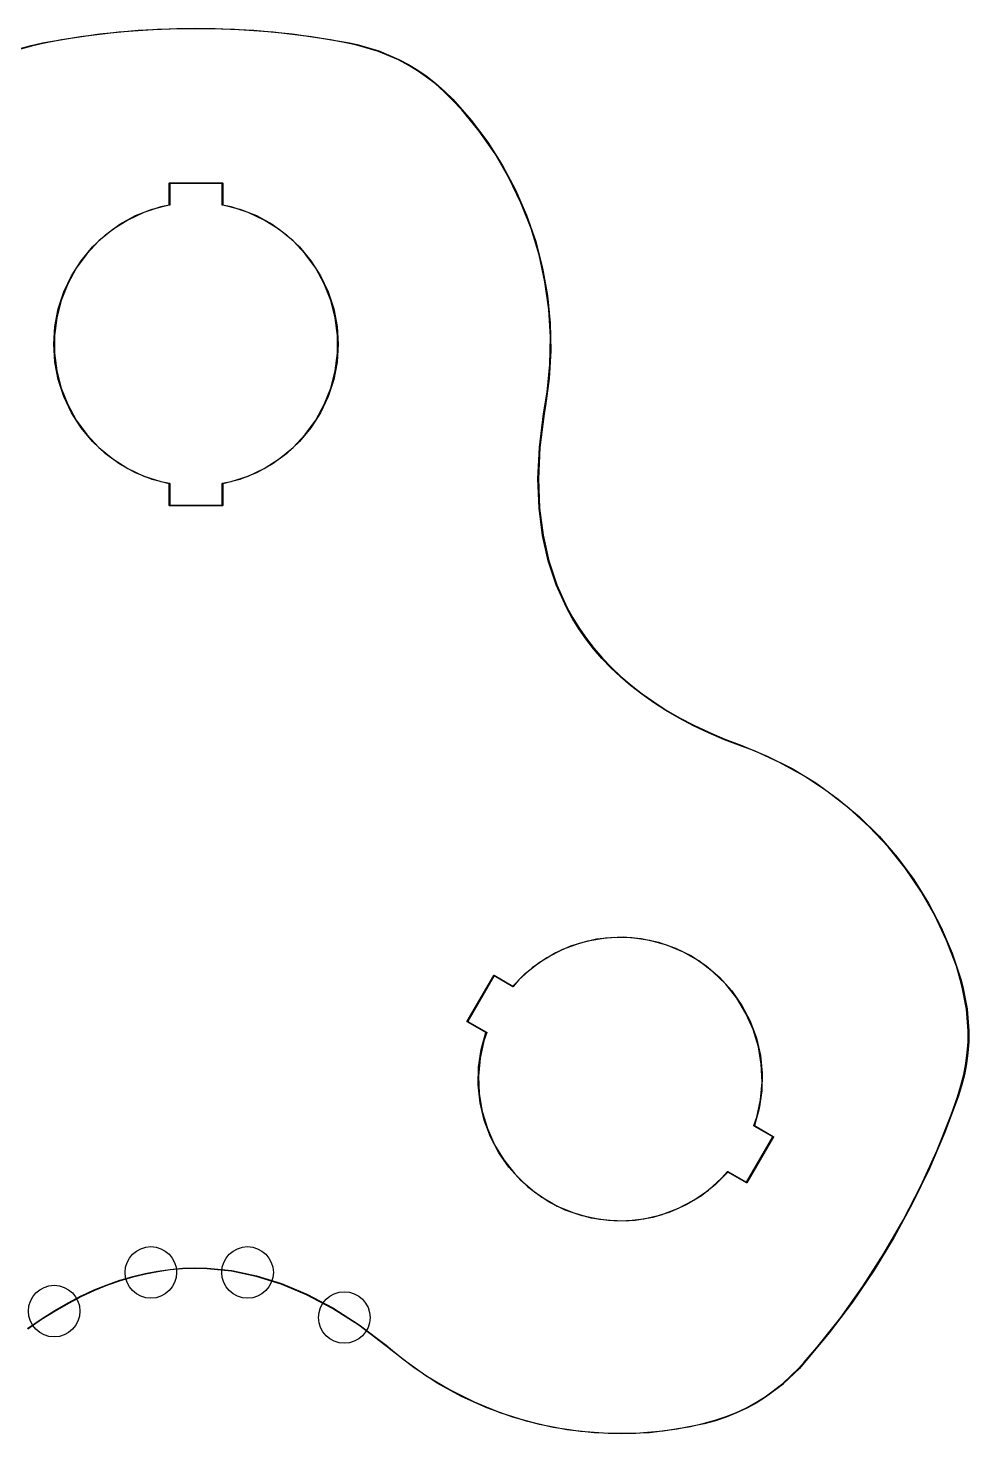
# Model space of a CAD drawing. Extents: x 128 to 152, y -99.3 to -77.5.
# Drawn here: x 137.4 to 151.99, y -99.3 to -77.5 of the extents above; entities that cross this region are included whole.
import ezdxf

# ---------------------------------------------------------------- set-up
doc = ezdxf.new("R2010")
doc.units = 0
doc.layers.add('BLACK', color=7, linetype='CONTINUOUS')

msp = doc.modelspace()

# ---------------------------------------------------------------- linework, layer by layer
at = {"layer": 'BLACK', "linetype": 'CONTINUOUS'}
for p, q in [((137.619748, -77.723634), (138.210022, -77.623784)), ((138.507546, -77.590844), (137.915356, -77.676493)), ((138.210022, -77.623784), (138.804397, -77.552298)), ((139.103157, -77.533635), (138.507546, -77.590844)), ((138.804397, -77.552298), (139.401513, -77.509341)), ((139.700824, -77.504998), (139.103157, -77.533635)), ((139.401513, -77.509341), (140, -77.495011)), ((140.299176, -77.504998), (139.700824, -77.504998)), ((140, -77.495011), (140.598487, -77.509341)), ((140.896843, -77.533635), (140.299176, -77.504998)), ((140.598487, -77.509341), (141.195603, -77.552298)), ((141.492454, -77.590844), (140.896843, -77.533635)), ((141.195603, -77.552298), (141.789978, -77.623784)), ((142.084644, -77.676493), (141.492454, -77.590844)), ((141.789978, -77.623784), (142.380252, -77.723634)), ((137.272471, -77.811356), (137.443389, -77.762938)), ((137.445989, -77.772595), (137.275334, -77.820939)), ((137.443389, -77.762938), (137.443533, -77.762926)), ((137.443533, -77.762926), (137.443664, -77.762869)), ((137.443664, -77.762869), (137.619612, -77.723662)), ((137.621652, -77.733452), (137.445989, -77.772595)), ((137.619612, -77.723662), (137.619699, -77.72366)), ((137.619699, -77.72366), (137.619748, -77.723633)), ((137.619748, -77.723633), (137.619748, -77.723634)), ((137.915356, -77.676493), (137.621652, -77.733452)), ((142.378348, -77.733452), (142.084644, -77.676493)), ((142.497496, -77.758871), (142.378348, -77.733451)), ((142.378348, -77.733451), (142.378348, -77.733452)), ((142.380252, -77.723634), (142.380252, -77.723633)), ((142.380252, -77.723633), (142.380284, -77.723651)), ((142.380284, -77.723651), (142.380343, -77.723652)), ((142.380343, -77.723652), (142.499768, -77.749131)), ((142.831223, -77.856704), (142.497496, -77.758871)), ((142.499768, -77.749131), (142.499942, -77.749206)), ((142.499942, -77.749206), (142.500131, -77.749223)), ((142.500131, -77.749223), (142.834319, -77.847191)), ((143.143764, -77.989142), (142.831223, -77.856704)), ((142.834319, -77.847191), (142.834576, -77.847325)), ((142.834576, -77.847325), (142.834863, -77.847385)), ((142.834863, -77.847385), (143.147864, -77.980018)), ((143.292888, -78.068544), (143.143764, -77.989142)), ((143.147864, -77.980018), (143.14805, -77.980144)), ((143.14805, -77.980144), (143.148263, -77.980209)), ((143.148263, -77.980209), (143.297729, -78.059793)), ((143.437313, -78.156788), (143.292888, -78.068544)), ((143.297729, -78.059793), (143.297843, -78.059886)), ((143.297843, -78.059886), (143.297986, -78.059939)), ((143.297986, -78.059939), (143.442643, -78.148325)), ((143.57802, -78.254624), (143.437313, -78.156788)), ((143.442643, -78.148325), (143.442754, -78.148428)), ((143.442754, -78.148428), (143.44289, -78.148487)), ((143.44289, -78.148487), (143.583848, -78.246497)), ((143.713859, -78.361397), (143.57802, -78.254624)), ((143.583848, -78.246497), (143.58395, -78.246603)), ((143.58395, -78.246603), (143.584084, -78.246671)), ((143.584084, -78.246671), (143.720155, -78.353626)), ((143.846718, -78.478875), (143.713859, -78.361397)), ((143.720155, -78.353626), (143.72025, -78.353737)), ((143.72025, -78.353737), (143.720377, -78.353811)), ((143.720377, -78.353811), (143.853456, -78.471485)), ((143.974606, -78.605603), (143.846718, -78.478875)), ((143.853456, -78.471485), (143.853543, -78.471599)), ((143.853543, -78.471599), (143.853663, -78.471679)), ((143.853663, -78.471679), (143.98171, -78.598564)), ((144.122789, -78.760745), (143.974606, -78.605603)), ((143.98171, -78.598564), (143.981758, -78.598635)), ((143.981758, -78.598635), (143.981807, -78.598662)), ((143.981807, -78.598662), (143.981806, -78.598663)), ((143.981806, -78.598663), (144.266121, -78.920753)), ((144.394034, -79.093336), (144.122789, -78.760745)), ((144.266121, -78.920753), (144.524452, -79.264034)), ((144.638517, -79.446067), (144.394034, -79.093336)), ((144.524452, -79.264034), (144.755226, -79.626416)), ((144.854749, -79.816789), (144.638517, -79.446067)), ((144.755226, -79.626416), (144.957038, -80.00569)), ((145.041412, -80.203245), (144.854749, -79.816789)), ((139.583355, -79.9), (139.583736, -79.898087)), ((139.583355, -80.234985), (139.583355, -79.9)), ((139.583736, -79.898087), (139.586442, -79.895381)), ((139.586442, -79.895381), (139.588355, -79.895)), ((139.588355, -79.895), (140.411645, -79.89501)), ((140.406645, -79.905009), (139.593355, -79.905)), ((139.593355, -79.905), (139.593355, -80.238855)), ((140.406645, -80.238865), (140.406645, -79.905009)), ((140.411645, -79.89501), (140.413558, -79.895391)), ((140.413558, -79.895391), (140.416264, -79.898097)), ((140.416264, -79.898097), (140.416645, -79.90001)), ((140.416645, -79.90001), (140.416645, -80.234995)), ((144.957038, -80.00569), (145.128658, -80.399548)), ((139.319141, -80.30275), (139.583355, -80.234985)), ((139.589291, -80.243767), (139.453605, -80.269613)), ((139.589824, -80.243474), (139.589291, -80.243767)), ((139.590268, -80.243474), (139.589824, -80.243474)), ((139.590809, -80.242932), (139.590268, -80.243474)), ((139.591999, -80.242279), (139.590809, -80.242932)), ((139.592475, -80.241266), (139.591999, -80.242279)), ((139.592974, -80.240768), (139.592475, -80.241266)), ((139.593167, -80.239796), (139.592974, -80.240768)), ((139.593315, -80.239483), (139.593167, -80.239796)), ((139.593355, -80.238855), (139.593273, -80.239264)), ((139.593273, -80.239264), (139.593315, -80.239483)), ((140.406726, -80.239274), (140.406645, -80.238865)), ((140.406685, -80.239493), (140.406726, -80.239274)), ((140.406832, -80.239806), (140.406685, -80.239493)), ((140.407026, -80.240778), (140.406832, -80.239806)), ((140.407524, -80.241276), (140.407026, -80.240778)), ((140.408001, -80.242289), (140.407524, -80.241276)), ((140.40919, -80.242942), (140.408001, -80.242289)), ((140.409732, -80.243484), (140.40919, -80.242942)), ((140.410176, -80.243484), (140.409732, -80.243484)), ((140.410709, -80.243777), (140.410176, -80.243484)), ((140.546395, -80.269623), (140.410709, -80.243777)), ((140.416645, -80.234995), (140.680858, -80.302761)), ((145.197369, -80.60308), (145.041412, -80.203245)), ((138.940869, -80.472479), (138.707594, -80.620454)), ((138.818874, -80.538021), (139.061605, -80.404645)), ((139.190854, -80.354913), (138.940869, -80.472479)), ((139.061605, -80.404645), (139.319141, -80.30275)), ((139.453605, -80.269613), (139.190854, -80.354913)), ((140.809145, -80.354924), (140.546395, -80.269623)), ((140.680858, -80.302761), (140.938394, -80.404656)), ((141.059129, -80.472489), (140.809145, -80.354924)), ((140.938394, -80.404656), (141.181124, -80.538031)), ((141.292404, -80.620465), (141.059129, -80.472489)), ((145.128658, -80.399548), (145.269042, -80.805589)), ((138.707594, -80.620454), (138.494709, -80.796506)), ((138.594777, -80.700773), (138.818874, -80.538021)), ((141.181124, -80.538031), (141.40522, -80.700783)), ((141.505288, -80.796517), (141.292404, -80.620465)), ((145.321671, -81.01386), (145.197369, -80.60308)), ((138.216279, -81.103711), (138.39285, -80.890333)), ((138.494709, -80.796506), (138.305572, -80.997855)), ((138.39285, -80.890333), (138.594777, -80.700773)), ((141.40522, -80.700783), (141.607146, -80.890344)), ((141.694424, -80.997866), (141.505288, -80.796517)), ((141.607146, -80.890344), (141.783716, -81.103722)), ((145.269042, -80.805589), (145.377333, -81.221341)), ((138.06785, -81.33754), (138.216279, -81.103711)), ((138.305572, -80.997855), (138.143168, -81.221326)), ((141.856827, -81.221337), (141.694424, -80.997866)), ((141.783716, -81.103722), (141.932145, -81.337551)), ((145.41356, -81.433083), (145.321671, -81.01386)), ((137.949904, -81.588132), (138.06785, -81.33754)), ((138.143168, -81.221326), (138.01006, -81.463393)), ((141.989935, -81.463404), (141.856827, -81.221337)), ((141.932145, -81.337551), (142.05009, -81.588143)), ((145.377333, -81.221341), (145.452873, -81.644273)), ((138.01006, -81.463393), (137.908346, -81.720236)), ((142.091647, -81.720247), (141.989935, -81.463404)), ((145.472477, -81.858194), (145.41356, -81.433083)), ((137.908346, -81.720236), (137.839632, -81.987804)), ((137.864302, -81.851532), (137.949904, -81.588132)), ((142.05009, -81.588143), (142.135691, -81.851543)), ((142.16036, -81.987814), (142.091647, -81.720247)), ((145.452873, -81.644273), (145.495201, -82.071807)), ((137.839632, -81.987804), (137.805002, -82.261875)), ((137.812394, -82.123586), (137.864302, -81.851532)), ((142.135691, -81.851543), (142.187597, -82.123596)), ((142.194989, -82.261885), (142.16036, -81.987814)), ((145.498064, -82.286606), (145.472477, -81.858194)), ((137.795, -82.399987), (137.812394, -82.123586)), ((142.187597, -82.123596), (142.204986, -82.399959)), ((145.495201, -82.071807), (145.50406, -82.50134)), ((137.795, -82.39999), (137.795, -82.399987)), ((137.795, -82.4), (137.795001, -82.39999)), ((137.795001, -82.39999), (137.795, -82.39999)), ((137.795013, -82.40004), (137.795, -82.4)), ((137.812403, -82.676404), (137.795013, -82.40004)), ((137.805002, -82.261875), (137.805, -82.39999)), ((137.805, -82.39999), (137.80501, -82.39999)), ((137.80501, -82.39999), (137.805011, -82.538115)), ((142.204999, -82.400012), (142.187606, -82.676414)), ((142.19499, -82.40001), (142.194989, -82.261885)), ((142.195, -82.40001), (142.19499, -82.40001)), ((142.194998, -82.538125), (142.195, -82.40001)), ((142.204986, -82.399959), (142.205, -82.4)), ((142.205, -82.4), (142.204999, -82.40001)), ((142.204999, -82.40001), (142.205, -82.40001)), ((142.205, -82.40001), (142.204999, -82.400012)), ((145.490163, -82.715708), (145.498064, -82.286606)), ((137.805011, -82.538115), (137.83964, -82.812186)), ((142.160368, -82.812196), (142.194998, -82.538125)), ((145.50406, -82.50134), (145.479396, -82.930255)), ((137.864309, -82.948457), (137.812403, -82.676404)), ((137.83964, -82.812186), (137.908353, -83.079753)), ((142.091654, -83.079764), (142.160368, -82.812196)), ((142.187606, -82.676414), (142.135698, -82.948468)), ((145.448824, -83.142887), (145.490163, -82.715708)), ((137.94991, -83.211857), (137.864309, -82.948457)), ((137.908353, -83.079753), (138.010065, -83.336596)), ((141.98994, -83.336607), (142.091654, -83.079764)), ((142.135698, -82.948468), (142.050096, -83.211868)), ((145.479396, -82.930255), (145.421372, -83.355839)), ((138.067855, -83.462449), (137.94991, -83.211857)), ((142.050096, -83.211868), (141.93215, -83.46246)), ((145.41151, -83.354205), (145.448824, -83.142887)), ((138.010065, -83.336596), (138.143173, -83.578663)), ((138.216284, -83.696278), (138.067855, -83.462449)), ((141.93215, -83.46246), (141.783721, -83.696289)), ((141.856832, -83.578674), (141.98994, -83.336607)), ((145.326072, -84.001791), (145.390571, -83.478789)), ((145.400479, -83.480135), (145.33602, -84.002815)), ((145.390571, -83.478789), (145.390605, -83.478684)), ((145.390602, -83.478572), (145.411512, -83.354246)), ((145.390605, -83.478684), (145.390602, -83.478572)), ((145.421374, -83.355904), (145.400479, -83.480135)), ((145.411519, -83.354207), (145.41151, -83.354205)), ((145.411512, -83.354246), (145.411521, -83.354222)), ((145.411521, -83.354222), (145.411519, -83.354207)), ((145.421372, -83.355839), (145.421374, -83.355904)), ((138.143173, -83.578663), (138.305576, -83.802134)), ((138.392854, -83.909656), (138.216284, -83.696278)), ((141.783721, -83.696289), (141.60715, -83.909667)), ((141.694428, -83.802145), (141.856832, -83.578674)), ((138.305576, -83.802134), (138.494712, -84.003483)), ((138.59478, -84.099217), (138.392854, -83.909656)), ((141.60715, -83.909667), (141.405223, -84.099227)), ((141.505291, -84.003494), (141.694428, -83.802145)), ((138.494712, -84.003483), (138.707596, -84.179535)), ((138.818876, -84.261969), (138.59478, -84.099217)), ((138.707596, -84.179535), (138.940871, -84.327511)), ((141.059131, -84.327521), (141.292406, -84.179546)), ((141.405223, -84.099227), (141.181126, -84.261979)), ((141.292406, -84.179546), (141.505291, -84.003494)), ((145.303798, -84.488501), (145.326039, -84.002175)), ((145.33602, -84.002815), (145.313797, -84.488757)), ((145.326039, -84.002175), (145.326086, -84.001983)), ((145.326086, -84.001983), (145.326072, -84.001791)), ((139.061606, -84.395344), (138.818876, -84.261969)), ((138.940871, -84.327511), (139.190855, -84.445076)), ((139.319142, -84.497239), (139.061606, -84.395344)), ((140.938395, -84.395355), (140.680859, -84.49725)), ((140.809146, -84.445087), (141.059131, -84.327521)), ((141.181126, -84.261979), (140.938395, -84.395355)), ((139.190855, -84.445076), (139.453605, -84.530377)), ((139.583355, -84.565004), (139.319142, -84.497239)), ((139.453605, -84.530377), (139.589291, -84.556223)), ((139.583355, -84.89999), (139.583355, -84.565004)), ((139.589291, -84.556223), (139.589824, -84.556516)), ((139.589824, -84.556516), (139.590268, -84.556516)), ((139.590268, -84.556516), (139.590809, -84.557057)), ((139.590809, -84.557057), (139.591999, -84.557711)), ((139.591999, -84.557711), (139.592475, -84.558723)), ((139.592475, -84.558723), (139.592974, -84.559222)), ((139.592974, -84.559222), (139.593167, -84.560193)), ((139.593167, -84.560193), (139.593315, -84.560507)), ((139.593315, -84.560507), (139.593273, -84.560725)), ((139.593273, -84.560725), (139.593355, -84.561135)), ((139.593355, -84.561135), (139.593355, -84.89499)), ((140.406645, -84.561145), (140.406726, -84.560735)), ((140.406645, -84.894999), (140.406645, -84.561145)), ((140.406685, -84.560517), (140.406832, -84.560203)), ((140.406726, -84.560735), (140.406685, -84.560517)), ((140.406832, -84.560203), (140.407026, -84.559232)), ((140.407026, -84.559232), (140.407524, -84.558733)), ((140.407524, -84.558733), (140.408001, -84.557721)), ((140.408001, -84.557721), (140.40919, -84.557067)), ((140.40919, -84.557067), (140.409732, -84.556526)), ((140.409732, -84.556526), (140.410176, -84.556526)), ((140.410176, -84.556526), (140.410709, -84.556233)), ((140.410709, -84.556233), (140.546395, -84.530387)), ((140.680859, -84.49725), (140.416645, -84.565014)), ((140.416645, -84.565014), (140.416645, -84.9)), ((140.546395, -84.530387), (140.809146, -84.445087)), ((145.303797, -84.488917), (145.303829, -84.488711)), ((145.32082, -84.941918), (145.303797, -84.488917)), ((145.303829, -84.488711), (145.303798, -84.488501)), ((145.313797, -84.488757), (145.330803, -84.94131)), ((139.583736, -84.901903), (139.583355, -84.89999)), ((139.586442, -84.904609), (139.583736, -84.901903)), ((139.588355, -84.90499), (139.586442, -84.904609)), ((140.411645, -84.905), (139.588355, -84.90499)), ((139.593355, -84.89499), (140.406645, -84.894999)), ((140.413558, -84.904619), (140.411645, -84.905)), ((140.416264, -84.901913), (140.413558, -84.904619)), ((140.416645, -84.9), (140.416264, -84.901913)), ((145.320871, -84.942135), (145.32082, -84.941918)), ((145.320856, -84.942363), (145.320871, -84.942135)), ((145.374786, -85.365226), (145.320856, -84.942363)), ((145.330803, -84.94131), (145.384675, -85.363725)), ((145.374861, -85.365452), (145.374786, -85.365226)), ((145.374868, -85.365693), (145.374861, -85.365452)), ((145.464039, -85.761403), (145.374868, -85.365693)), ((145.384675, -85.363725), (145.473739, -85.758959)), ((145.46414, -85.761631), (145.464039, -85.761403)), ((145.464172, -85.761882), (145.46414, -85.761631)), ((145.587647, -86.133171), (145.464172, -85.761882)), ((145.473739, -85.758959), (145.597056, -86.129773)), ((145.587775, -86.133396), (145.587647, -86.133171)), ((145.587834, -86.133649), (145.587775, -86.133396)), ((145.745441, -86.482941), (145.587834, -86.133649)), ((145.597056, -86.129773), (145.754476, -86.478652)), ((145.745557, -86.483104), (145.745441, -86.482941)), ((145.745617, -86.483292), (145.745557, -86.483104)), ((145.83745, -86.650473), (145.745617, -86.483292)), ((145.754476, -86.478652), (145.846155, -86.645549)), ((145.837534, -86.650573), (145.83745, -86.650473)), ((145.837582, -86.6507), (145.837534, -86.650573)), ((145.93809, -86.812872), (145.837582, -86.6507)), ((145.846155, -86.645549), (145.946522, -86.807495)), ((145.938181, -86.812969), (145.93809, -86.812872)), ((145.938234, -86.813091), (145.938181, -86.812969)), ((146.04807, -86.971147), (145.938234, -86.813091)), ((145.946522, -86.807495), (146.056199, -86.96532)), ((146.048164, -86.971238), (146.04807, -86.971147)), ((146.048224, -86.971357), (146.048164, -86.971238)), ((146.166836, -87.124345), (146.048224, -86.971357)), ((146.056199, -86.96532), (146.174655, -87.118109)), ((146.166934, -87.12443), (146.166836, -87.124345)), ((146.167, -87.124546), (146.166934, -87.12443)), ((146.295846, -87.274078), (146.167, -87.124546)), ((146.174655, -87.118109), (146.303343, -87.26746)), ((146.295947, -87.274157), (146.295846, -87.274078)), ((146.296018, -87.274268), (146.295947, -87.274157)), ((146.433834, -87.418622), (146.296018, -87.274268)), ((146.303343, -87.26746), (146.440973, -87.411619)), ((146.433937, -87.418694), (146.433834, -87.418622)), ((146.434012, -87.4188), (146.433937, -87.418694)), ((146.583223, -87.560162), (146.434012, -87.4188)), ((146.440973, -87.411619), (146.590023, -87.552828)), ((146.58333, -87.560229), (146.583223, -87.560162)), ((146.583406, -87.560326), (146.58333, -87.560229)), ((146.741877, -87.696341), (146.583406, -87.560326)), ((146.590023, -87.552828), (146.748299, -87.688675)), ((146.741981, -87.696399), (146.741877, -87.696341)), ((146.742062, -87.696493), (146.741981, -87.696399)), ((146.913308, -87.829771), (146.742062, -87.696493)), ((146.748299, -87.688675), (146.919353, -87.821803)), ((146.913413, -87.829823), (146.913308, -87.829771)), ((146.913495, -87.82991), (146.913413, -87.829823)), ((147.094382, -87.957621), (146.913495, -87.82991)), ((146.919353, -87.821803), (147.100049, -87.94938)), ((147.094487, -87.957668), (147.094382, -87.957621)), ((147.09457, -87.957747), (147.094487, -87.957668)), ((147.289807, -88.082766), (147.09457, -87.957747)), ((147.100049, -87.94938), (147.295115, -88.07429)), ((147.289912, -88.082807), (147.289807, -88.082766)), ((147.289994, -88.082879), (147.289912, -88.082807)), ((147.495344, -88.20206), (147.289994, -88.082879)), ((147.295115, -88.07429), (147.500284, -88.193365)), ((147.495445, -88.202094), (147.495344, -88.20206)), ((147.495529, -88.202162), (147.495445, -88.202094)), ((147.716973, -88.318498), (147.495529, -88.202162)), ((147.500284, -88.193365), (147.721522, -88.309593)), ((147.71707, -88.318526), (147.716973, -88.318498)), ((147.717154, -88.318589), (147.71707, -88.318526)), ((147.949266, -88.428766), (147.717154, -88.318589)), ((147.721522, -88.309593), (147.953462, -88.419688)), ((147.949361, -88.428789), (147.949266, -88.428766)), ((147.949443, -88.428846), (147.949361, -88.428789)), ((148.199538, -88.535835), (147.949443, -88.428846)), ((147.953462, -88.419688), (148.20339, -88.526606)), ((148.199629, -88.535854), (148.199538, -88.535835)), ((148.19971, -88.535905), (148.199629, -88.535854)), ((148.461111, -88.636368), (148.19971, -88.535905)), ((148.20339, -88.526606), (148.464698, -88.627034)), ((148.461166, -88.636377), (148.461111, -88.636368)), ((148.461194, -88.636399), (148.461166, -88.636377)), ((148.461194, -88.6364), (148.461194, -88.636399)), ((148.662858, -88.709745), (148.461194, -88.6364)), ((148.464698, -88.627034), (148.464712, -88.627043)), ((148.464712, -88.627043), (148.862288, -88.789585)), ((149.053475, -88.887534), (148.662858, -88.709745)), ((148.862288, -88.789585), (149.246072, -88.982683)), ((149.429039, -89.095244), (149.053475, -88.887534)), ((149.246072, -88.982683), (149.613629, -89.205123)), ((149.78726, -89.331609), (149.429039, -89.095244)), ((149.613629, -89.205123), (149.96272, -89.455548)), ((150.125959, -89.595189), (149.78726, -89.331609)), ((149.96272, -89.455548), (150.291218, -89.732434)), ((150.443071, -89.884379), (150.125959, -89.595189)), ((150.291218, -89.732434), (150.597124, -90.034094)), ((150.736665, -90.197419), (150.443071, -89.884379)), ((150.597124, -90.034094), (150.878574, -90.35869)), ((151.004954, -90.5324), (150.736665, -90.197419)), ((150.878574, -90.35869), (151.133854, -90.704247)), ((151.246302, -90.887283), (151.004954, -90.5324)), ((151.133854, -90.704247), (151.361409, -91.068659)), ((151.45924, -91.259907), (151.246302, -90.887283)), ((151.361409, -91.068659), (151.559852, -91.449707)), ((151.642472, -91.648002), (151.45924, -91.259907)), ((146.35105, -91.607129), (146.627767, -91.595501)), ((146.627767, -91.595501), (146.903758, -91.618654)), ((151.559852, -91.449707), (151.727976, -91.84507)), ((145.686881, -91.790991), (145.442092, -91.919025)), ((145.559851, -91.846145), (145.812846, -91.733448)), ((145.945788, -91.694652), (145.686881, -91.790991)), ((145.812846, -91.733448), (146.077974, -91.653354)), ((146.21473, -91.631531), (145.945788, -91.694652)), ((146.077974, -91.653354), (146.35105, -91.607129)), ((146.489463, -91.602621), (146.21473, -91.631531)), ((146.765653, -91.60838), (146.489463, -91.602621)), ((147.038943, -91.648717), (146.765653, -91.60838)), ((146.903758, -91.618654), (147.17467, -91.676222)), ((147.30502, -91.722994), (147.038943, -91.648717)), ((147.17467, -91.676222), (147.436229, -91.767297)), ((147.559686, -91.830041), (147.30502, -91.722994)), ((147.436229, -91.767297), (147.684259, -91.890419)), ((151.794881, -92.049203), (151.642472, -91.648002)), ((145.105968, -92.161755), (145.322979, -91.989669)), ((145.442092, -91.919025), (145.215286, -92.076736)), ((145.322979, -91.989669), (145.559851, -91.846145)), ((147.679306, -91.899103), (147.559686, -91.830041)), ((147.679311, -91.899095), (147.679306, -91.899103)), ((147.679313, -91.899095), (147.679311, -91.899095)), ((147.79892, -91.968153), (147.679313, -91.899095)), ((147.684259, -91.890419), (147.684302, -91.890429)), ((147.684302, -91.890429), (147.914985, -92.0437)), ((148.018956, -92.13518), (147.79892, -91.968153)), ((151.727976, -91.84507), (151.864756, -92.252339)), ((144.206586, -92.90401), (144.61824, -92.191026)), ((144.6244, -92.200355), (144.217746, -92.904679)), ((144.61824, -92.191026), (144.619526, -92.18956)), ((144.619526, -92.18956), (144.619586, -92.189544)), ((144.619586, -92.189544), (144.623223, -92.188569)), ((144.623223, -92.188569), (144.62507, -92.189196)), ((144.913526, -92.367283), (144.6244, -92.200355)), ((144.62507, -92.189196), (144.915176, -92.356689)), ((144.915176, -92.356689), (145.105968, -92.161755)), ((145.215286, -92.076736), (145.010038, -92.261636)), ((147.914985, -92.0437), (148.124635, -92.22468)), ((148.216318, -92.328472), (148.018956, -92.13518)), ((148.124635, -92.22468), (148.309944, -92.430514)), ((151.85516, -92.255151), (151.794881, -92.049203)), ((151.855161, -92.25515), (151.85516, -92.255151)), ((151.887221, -92.372687), (151.855161, -92.25515)), ((151.864756, -92.252339), (151.864759, -92.252338)), ((151.864759, -92.252338), (151.864757, -92.252373)), ((151.864757, -92.252373), (151.864785, -92.252428)), ((151.864785, -92.252428), (151.896919, -92.370236)), ((144.91392, -92.367417), (144.913526, -92.367283)), ((144.91409, -92.367563), (144.91392, -92.367417)), ((144.914436, -92.367592), (144.91409, -92.367563)), ((144.915373, -92.36791), (144.914436, -92.367592)), ((144.916053, -92.367727), (144.915373, -92.36791)), ((144.917169, -92.367821), (144.916053, -92.367727)), ((144.918329, -92.367117), (144.917169, -92.367821)), ((144.91907, -92.366919), (144.918329, -92.367117)), ((144.919292, -92.366534), (144.91907, -92.366919)), ((144.919812, -92.366219), (144.919292, -92.366534)), ((144.919813, -92.36622), (144.919812, -92.366219)), ((145.010038, -92.261636), (144.919813, -92.36622)), ((148.387892, -92.54498), (148.216318, -92.328472)), ((148.309944, -92.430514), (148.467988, -92.657955)), ((151.953356, -92.714114), (151.887221, -92.372687)), ((151.896919, -92.370236), (151.896932, -92.370425)), ((151.896932, -92.370425), (151.897004, -92.370601)), ((151.897004, -92.370601), (151.96323, -92.712497)), ((148.530972, -92.781289), (148.387892, -92.54498)), ((148.467988, -92.657955), (148.596273, -92.903413)), ((144.205959, -92.905857), (144.206586, -92.90401)), ((144.20695, -92.909554), (144.205959, -92.905857)), ((144.208416, -92.91084), (144.20695, -92.909554)), ((144.217746, -92.904679), (144.506872, -93.071608)), ((148.6433, -93.03367), (148.530972, -92.781289)), ((148.596273, -92.903413), (148.692777, -93.163016)), ((151.979023, -93.052574), (151.953356, -92.714114)), ((151.96323, -92.712497), (151.963228, -92.712789)), ((151.963228, -92.712789), (151.963307, -92.71307)), ((151.963307, -92.71307), (151.989012, -93.05204)), ((144.498504, -93.078323), (144.208416, -92.91084)), ((144.425085, -93.341027), (144.498504, -93.078323)), ((144.509076, -93.077578), (144.463618, -93.208009)), ((144.506872, -93.071608), (144.507184, -93.071882)), ((144.507184, -93.071882), (144.507396, -93.071956)), ((144.507396, -93.071956), (144.507594, -93.072241)), ((144.507594, -93.072241), (144.508338, -93.072894)), ((144.508338, -93.072894), (144.50852, -93.073574)), ((144.50852, -93.073574), (144.509159, -93.074494)), ((144.509093, -93.077584), (144.509076, -93.077578)), ((144.509105, -93.076975), (144.509093, -93.077584)), ((144.509328, -93.076591), (144.509105, -93.076975)), ((144.509159, -93.074494), (144.50913, -93.075851)), ((144.50913, -93.075851), (144.509328, -93.076591)), ((148.723104, -93.298141), (148.6433, -93.03367)), ((151.976863, -93.221532), (151.979023, -93.052574)), ((151.989026, -93.052482), (151.986862, -93.221801)), ((151.989012, -93.05204), (151.988984, -93.052261)), ((151.988984, -93.052261), (151.989026, -93.052482)), ((144.384562, -93.615009), (144.425085, -93.341027)), ((144.463618, -93.208009), (144.406116, -93.478209)), ((148.692777, -93.163016), (148.755976, -93.432669)), ((148.769124, -93.57053), (148.723104, -93.298141)), ((151.964693, -93.390313), (151.976863, -93.221532)), ((151.986849, -93.222097), (151.974657, -93.39118)), ((151.986862, -93.221801), (151.98683, -93.221949)), ((151.98683, -93.221949), (151.986849, -93.222097)), ((144.406116, -93.478209), (144.38294, -93.753486)), ((148.755976, -93.432669), (148.784873, -93.708118)), ((151.909719, -93.729905), (151.942291, -93.560235)), ((151.95214, -93.561973), (151.91951, -93.731944)), ((151.942291, -93.560235), (151.964693, -93.390313)), ((151.952187, -93.561685), (151.952139, -93.561826)), ((151.952139, -93.561826), (151.95214, -93.561973)), ((151.974627, -93.391473), (151.952187, -93.561685)), ((151.974657, -93.39118), (151.974617, -93.391324)), ((151.974617, -93.391324), (151.974627, -93.391473)), ((144.378704, -93.891909), (144.384562, -93.615009)), ((144.38294, -93.753486), (144.394455, -94.029498)), ((148.780636, -93.846539), (148.769124, -93.57053)), ((148.784873, -93.708118), (148.779012, -93.985016)), ((151.866256, -93.901877), (151.909719, -93.729905)), ((151.919448, -93.732226), (151.875921, -93.904454)), ((151.919455, -93.732078), (151.919448, -93.732226)), ((151.91951, -93.731944), (151.919455, -93.732078)), ((144.407605, -94.167359), (144.378704, -93.891909)), ((148.779012, -93.985016), (148.738486, -94.258995)), ((148.757456, -94.121814), (148.780636, -93.846539)), ((151.812308, -94.07363), (151.866256, -93.901877)), ((151.875843, -93.904728), (151.821823, -94.076708)), ((151.875858, -93.904585), (151.875843, -93.904728)), ((151.875921, -93.904454), (151.875858, -93.904585)), ((144.394455, -94.029498), (144.440479, -94.301888)), ((144.470807, -94.437014), (144.407605, -94.167359)), ((148.699951, -94.392012), (148.757456, -94.121814)), ((151.82178, -94.07684), (151.613116, -94.637957)), ((151.714802, -94.356414), (151.812308, -94.07363)), ((151.821823, -94.076708), (151.82178, -94.076784)), ((151.82178, -94.076784), (151.82178, -94.07684)), ((144.440479, -94.301888), (144.520286, -94.56636)), ((144.567314, -94.696618), (144.470807, -94.437014)), ((148.654492, -94.522441), (148.699951, -94.392012)), ((148.738486, -94.258995), (148.665064, -94.521688)), ((151.49288, -94.912091), (151.714802, -94.356414)), ((144.520286, -94.56636), (144.632617, -94.818742)), ((148.654273, -94.52344), (148.654496, -94.523053)), ((148.654471, -94.524182), (148.654273, -94.52344)), ((148.654443, -94.525537), (148.654471, -94.524182)), ((148.655081, -94.526456), (148.654443, -94.525537)), ((148.654509, -94.522447), (148.654492, -94.522441)), ((148.654496, -94.523053), (148.654509, -94.522447)), ((148.655264, -94.527137), (148.655081, -94.526456)), ((148.656007, -94.527789), (148.655264, -94.527137)), ((148.656206, -94.528075), (148.656007, -94.527789)), ((148.656417, -94.528148), (148.656206, -94.528075)), ((148.65673, -94.528423), (148.656417, -94.528148)), ((148.945857, -94.69535), (148.65673, -94.528423)), ((148.665064, -94.521688), (148.955188, -94.68919)), ((151.613116, -94.637957), (151.377836, -95.188444)), ((144.695603, -94.942077), (144.567314, -94.696618)), ((144.632617, -94.818742), (144.7757, -95.055051)), ((148.539203, -95.399675), (148.945857, -94.69535)), ((148.957018, -94.69602), (148.545364, -95.409005)), ((148.955188, -94.68919), (148.956655, -94.690477)), ((148.956655, -94.690477), (148.956796, -94.691005)), ((148.956796, -94.691005), (148.957645, -94.694173)), ((148.957645, -94.694173), (148.957018, -94.69602)), ((144.853651, -95.169517), (144.695603, -94.942077)), ((144.7757, -95.055051), (144.947278, -95.271559)), ((151.244618, -95.456509), (151.49288, -94.912091)), ((145.038963, -95.375351), (144.853651, -95.169517)), ((144.947278, -95.271559), (145.144643, -95.464851)), ((148.248427, -95.243342), (148.057634, -95.438274)), ((148.153564, -95.338395), (148.243791, -95.233812)), ((148.243791, -95.233812), (148.24431, -95.233496)), ((148.24431, -95.233496), (148.244533, -95.233112)), ((148.244533, -95.233112), (148.245273, -95.232913)), ((148.245273, -95.232913), (148.246434, -95.23221)), ((148.246434, -95.23221), (148.247549, -95.232303)), ((148.247549, -95.232303), (148.24823, -95.232121)), ((148.24823, -95.232121), (148.249166, -95.232438)), ((148.538534, -95.410835), (148.248427, -95.243342)), ((148.249166, -95.232438), (148.249513, -95.232468)), ((148.249513, -95.232468), (148.249682, -95.232613)), ((148.249682, -95.232613), (148.250077, -95.232748)), ((148.250077, -95.232748), (148.539203, -95.399675)), ((151.377836, -95.188444), (151.11648, -95.727039)), ((145.248616, -95.556331), (145.038963, -95.375351)), ((145.144643, -95.464851), (145.364682, -95.631877)), ((147.721509, -95.681001), (147.948316, -95.523292)), ((148.057634, -95.438274), (147.840622, -95.610358)), ((147.948316, -95.523292), (148.153564, -95.338395)), ((148.540381, -95.411462), (148.538534, -95.410835)), ((148.544078, -95.410471), (148.540381, -95.411462)), ((148.545364, -95.409005), (148.544078, -95.410471)), ((150.970585, -95.988422), (151.244618, -95.456509)), ((145.47929, -95.709593), (145.248616, -95.556331)), ((145.364682, -95.631877), (145.484293, -95.700936)), ((145.479293, -95.709596), (145.47929, -95.709593)), ((145.479302, -95.709601), (145.479293, -95.709595)), ((145.479293, -95.709595), (145.479293, -95.709596)), ((145.479349, -95.709611), (145.479302, -95.709601)), ((145.727377, -95.83273), (145.479349, -95.709611)), ((145.484293, -95.700936), (145.484299, -95.700926)), ((145.484299, -95.700926), (145.603919, -95.769987)), ((147.476721, -95.809034), (147.721509, -95.681001)), ((147.840622, -95.610358), (147.60375, -95.75388)), ((151.11648, -95.727039), (150.829646, -96.252509)), ((145.603919, -95.769987), (145.858586, -95.877032)), ((145.988935, -95.923803), (145.727377, -95.83273)), ((145.858586, -95.877032), (146.124662, -95.951308)), ((146.259846, -95.98137), (145.988935, -95.923803)), ((146.124662, -95.951308), (146.397951, -95.991643)), ((147.085629, -95.946669), (146.812553, -95.992894)), ((146.948873, -95.968492), (147.217814, -95.905371)), ((147.350755, -95.866576), (147.085629, -95.946669)), ((147.217814, -95.905371), (147.476721, -95.809034)), ((147.60375, -95.75388), (147.350755, -95.866576)), ((146.535837, -96.004522), (146.259846, -95.98137)), ((146.397951, -95.991643), (146.67414, -95.997402)), ((146.812553, -95.992894), (146.535837, -96.004522)), ((146.67414, -95.997402), (146.948873, -95.968492)), ((150.671408, -96.50661), (150.970585, -95.988422)), ((150.829646, -96.252509), (150.517992, -96.763649)), ((150.347774, -97.009885), (150.671408, -96.50661)), ((139.01863, -96.862569), (139.212553, -96.815393)), ((139.214791, -96.825139), (139.021122, -96.872253)), ((139.212553, -96.815393), (139.212681, -96.815387)), ((139.212681, -96.815387), (139.212802, -96.815339)), ((139.212802, -96.815339), (139.406725, -96.778521)), ((139.408455, -96.78837), (139.214791, -96.825139)), ((139.406725, -96.778521), (139.406856, -96.778522)), ((139.406856, -96.778522), (139.406981, -96.778479)), ((139.406981, -96.778479), (139.598779, -96.752253)), ((139.600016, -96.762177), (139.408455, -96.78837)), ((139.598779, -96.752253), (139.598912, -96.752261)), ((139.598912, -96.752261), (139.599038, -96.752225)), ((139.599038, -96.752225), (139.790835, -96.736131)), ((139.791522, -96.746107), (139.600016, -96.762177)), ((139.790835, -96.736131), (139.790964, -96.736145)), ((139.790964, -96.736145), (139.791097, -96.736115)), ((139.791097, -96.736115), (139.981797, -96.730159)), ((139.981983, -96.740158), (139.791522, -96.746107)), ((139.981797, -96.730159), (139.981928, -96.730181)), ((139.981928, -96.730181), (139.982059, -96.730158)), ((140.172352, -96.744211), (139.981983, -96.740158)), ((139.982059, -96.730158), (140.172758, -96.734218)), ((140.553194, -96.782321), (140.172352, -96.744211)), ((140.172758, -96.734218), (140.172952, -96.734261)), ((140.172952, -96.734261), (140.17315, -96.734242)), ((140.17315, -96.734242), (140.55445, -96.772397)), ((140.935985, -96.860932), (140.553194, -96.782321)), ((140.55445, -96.772397), (140.554697, -96.772472)), ((140.554697, -96.772472), (140.554958, -96.772474)), ((140.554958, -96.772474), (140.938241, -96.851186)), ((150.517992, -96.763649), (150.182232, -97.259288)), ((138.422829, -97.07223), (138.623873, -96.990566)), ((138.627522, -96.999876), (138.426707, -97.081447)), ((138.623873, -96.990566), (138.623991, -96.990543)), ((138.623991, -96.990543), (138.624097, -96.990481)), ((138.624097, -96.990481), (138.821126, -96.921249)), ((138.824321, -96.930724), (138.627522, -96.999876)), ((138.821126, -96.921249), (138.821247, -96.921231)), ((138.821247, -96.921231), (138.821359, -96.921173)), ((138.821359, -96.921173), (139.018388, -96.862634)), ((139.021122, -96.872253), (138.824321, -96.930724)), ((139.018388, -96.862634), (139.018515, -96.862622)), ((139.018515, -96.862622), (139.01863, -96.862569)), ((141.3228, -96.981418), (140.935985, -96.860932)), ((140.938241, -96.851186), (140.938472, -96.851283)), ((140.938472, -96.851283), (140.938722, -96.85131)), ((140.938722, -96.85131), (141.326002, -96.971941)), ((141.715554, -97.145968), (141.3228, -96.981418)), ((141.326002, -96.971941), (141.326212, -96.972055)), ((141.326212, -96.972055), (141.326447, -96.972103)), ((141.326447, -96.972103), (141.719624, -97.13683)), ((150.000425, -97.497095), (150.347774, -97.009885)), ((137.809398, -97.390142), (138.015287, -97.271895)), ((138.015287, -97.271895), (138.015393, -97.271859)), ((138.015393, -97.271859), (138.015479, -97.271791)), ((138.015479, -97.271791), (138.221368, -97.165219)), ((138.22586, -97.174152), (138.020185, -97.280613)), ((138.221368, -97.165219), (138.221476, -97.165187)), ((138.221476, -97.165187), (138.221571, -97.165119)), ((138.221571, -97.165119), (138.422616, -97.072322)), ((138.426707, -97.081447), (138.22586, -97.174152)), ((138.422616, -97.072322), (138.422731, -97.072294)), ((138.422731, -97.072294), (138.422829, -97.07223)), ((142.115996, -97.357524), (141.715554, -97.145968)), ((141.719624, -97.13683), (141.719811, -97.136956)), ((141.719811, -97.136956), (141.720028, -97.137021)), ((141.720028, -97.137021), (142.12085, -97.348779)), ((150.182232, -97.259288), (149.823135, -97.738289)), ((137.597746, -97.52386), (137.809218, -97.390251)), ((137.814471, -97.39876), (137.603167, -97.532263)), ((137.809218, -97.390251), (137.809316, -97.390213)), ((137.809316, -97.390213), (137.809398, -97.390142)), ((138.020185, -97.280613), (137.814471, -97.39876)), ((142.525708, -97.619734), (142.115996, -97.357524)), ((142.12085, -97.348779), (142.121014, -97.348912)), ((142.121014, -97.348912), (142.121209, -97.348989)), ((142.121209, -97.348989), (142.53126, -97.611414)), ((137.386105, -97.669899), (137.597577, -97.523972)), ((137.603167, -97.532263), (137.391875, -97.678066)), ((137.597577, -97.523972), (137.59767, -97.523931)), ((137.59767, -97.523931), (137.597746, -97.52386)), ((142.94614, -97.936903), (142.525708, -97.619734)), ((142.53126, -97.611414), (142.531399, -97.611548)), ((142.531399, -97.611548), (142.531575, -97.611633)), ((142.531575, -97.611633), (142.952259, -97.928993)), ((149.630155, -97.967123), (150.000425, -97.497095)), ((149.823135, -97.738289), (149.441525, -98.199555)), ((143.043277, -98.01711), (142.94614, -97.936903)), ((142.952259, -97.928993), (142.95233, -97.929073)), ((142.95233, -97.929073), (142.952432, -97.929128)), ((142.952432, -97.929128), (143.049645, -98.009398)), ((143.043311, -98.017128), (143.043277, -98.01711)), ((143.382886, -98.280186), (143.043311, -98.017128)), ((143.049645, -98.009398), (143.049661, -98.009418)), ((143.049661, -98.009418), (143.049675, -98.009424)), ((143.049675, -98.009424), (143.049677, -98.009421)), ((143.049677, -98.009421), (143.214028, -98.147394)), ((149.433975, -98.192998), (149.630155, -97.967123)), ((143.214028, -98.147394), (143.563307, -98.396784)), ((143.742007, -98.516003), (143.382886, -98.280186)), ((149.100798, -98.523576), (149.35239, -98.283472)), ((149.359427, -98.29058), (149.107491, -98.531012)), ((149.35239, -98.283472), (149.433977, -98.192999)), ((149.359536, -98.290423), (149.359427, -98.29058)), ((149.359688, -98.290311), (149.359536, -98.290423)), ((149.441466, -98.199627), (149.359688, -98.290311)), ((149.433977, -98.192999), (149.433975, -98.192998)), ((149.441495, -98.199577), (149.441466, -98.199627)), ((149.441528, -98.199558), (149.441495, -98.199577)), ((149.441525, -98.199555), (149.441528, -98.199558)), ((143.563307, -98.396784), (143.93097, -98.618177)), ((144.118423, -98.723097), (143.742007, -98.516003)), ((148.82984, -98.728019), (149.100798, -98.523576)), ((149.107051, -98.531386), (148.835687, -98.736136)), ((149.107245, -98.531167), (149.107051, -98.531386)), ((149.107491, -98.531012), (149.107245, -98.531167)), ((143.93097, -98.618177), (144.314779, -98.810224)), ((144.509843, -98.900206), (144.118423, -98.723097)), ((148.686493, -98.817476), (148.82984, -98.728019)), ((148.835322, -98.736387), (148.691667, -98.826036)), ((148.835485, -98.736233), (148.835322, -98.736387)), ((148.835687, -98.736136), (148.835485, -98.736233)), ((144.314779, -98.810224), (144.712395, -98.971755)), ((144.913882, -99.046252), (144.509843, -98.900206)), ((144.712395, -98.971755), (145.121397, -99.101788)), ((148.222408, -99.035611), (148.382778, -98.971365)), ((148.386648, -98.980587), (148.225986, -99.04495)), ((148.382778, -98.971365), (148.537872, -98.898421)), ((148.38677, -98.980506), (148.386648, -98.980587)), ((148.386916, -98.980471), (148.38677, -98.980506)), ((148.542274, -98.907402), (148.386916, -98.980471)), ((148.537872, -98.898421), (148.686493, -98.817476)), ((148.542395, -98.907312), (148.542274, -98.907402)), ((148.542538, -98.907268), (148.542395, -98.907312)), ((148.691412, -98.826185), (148.542538, -98.907268)), ((148.691527, -98.826088), (148.691412, -98.826185)), ((148.691667, -98.826036), (148.691527, -98.826088)), ((145.32808, -99.160345), (144.913882, -99.046252)), ((145.121397, -99.101788), (145.539294, -99.199529)), ((145.749914, -99.24179), (145.32808, -99.160345)), ((145.539294, -99.199529), (145.963541, -99.264383)), ((147.461857, -99.234208), (147.035401, -99.286288)), ((147.248439, -99.258692), (147.672094, -99.190082)), ((147.882953, -99.149029), (147.461857, -99.234208)), ((147.672094, -99.190082), (147.880501, -99.139334)), ((147.880501, -99.139334), (148.054232, -99.091933)), ((147.882998, -99.149001), (147.882953, -99.149029)), ((147.883087, -99.148995), (147.882998, -99.149001)), ((148.056995, -99.101546), (147.883087, -99.148995)), ((148.054232, -99.091933), (148.222408, -99.035611)), ((148.057125, -99.101481), (148.056995, -99.101546)), ((148.057267, -99.101463), (148.057125, -99.101481)), ((148.225714, -99.04505), (148.057267, -99.101463)), ((148.225841, -99.044976), (148.225714, -99.04505)), ((148.225986, -99.04495), (148.225841, -99.044976)), ((146.176815, -99.290091), (145.749914, -99.24179)), ((145.963541, -99.264383), (146.391553, -99.295956)), ((146.606182, -99.304954), (146.176815, -99.290091)), ((146.391553, -99.295956), (146.820723, -99.294055)), ((147.035401, -99.286288), (146.606182, -99.304954)), ((146.820723, -99.294055), (147.248439, -99.258692))]:
    msp.add_line(p, q, dxfattribs=at)
at = {"layer": 'BLACK'}
for centre in [(139.3, -96.8), (139.3, -96.8), (140.8, -96.8), (140.8, -96.8), (137.8, -97.4), (137.8, -97.4), (142.3, -97.5), (142.3, -97.5)]:
    msp.add_circle(centre, 0.4, dxfattribs=at)

doc.saveas('drawing.dxf')
